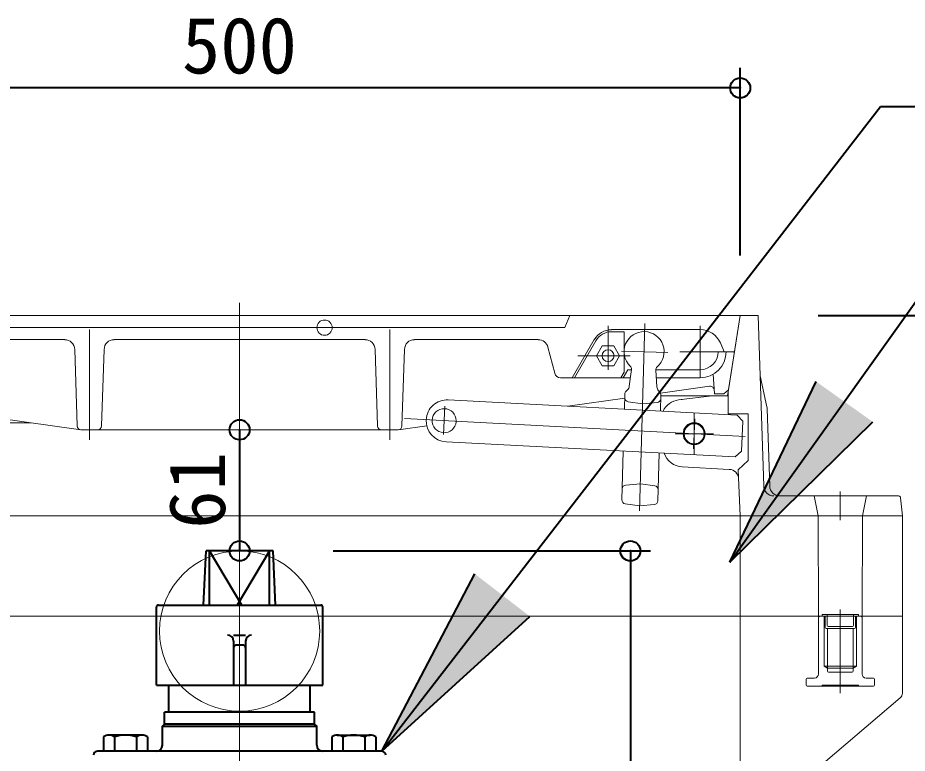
# Model space of a CAD drawing. Units: millimetres at full size, sheet at 1:20. Extents: x -5817 to 7940, y -3160 to 3160.
# Drawn here: x -3446 to -3001.9, y 2281.1 to 2648.4 of the extents above; entities that cross this region are included whole.
import ezdxf
from ezdxf.enums import TextEntityAlignment as Align

# ---------------------------------------------------------------- set-up
doc = ezdxf.new("R2010")
doc.units = ezdxf.units.MM
doc.header["$LTSCALE"] = 20
doc.header["$PDMODE"] = 32
doc.header["$PDSIZE"] = 10
for name, color, linetype, lineweight in [('0-7_TEMP01', 3, 'Continuous', 18), ('0-9_躯体', 7, 'Continuous', 9), ('0-B_消火栓', 2, 'Continuous', 40), ('0-E_寸法', 1, 'Continuous', 40)]:
    doc.layers.add(name, color=color, linetype=linetype, lineweight=lineweight)
doc.styles.add('ＭＳ ゴシック', font='')
doc.styles.get('ＭＳ ゴシック').set_extended_font_data('MS Gothic')

msp = doc.modelspace()

# ---------------------------------------------------------------- linework, layer by layer
at = {"layer": '0-7_TEMP01'}
for p, q in [((-3335.25, 2506.01), (-3335.25, 2349.64)), ((-3410.25, 2492.65), (-3410.25, 2437.65)), ((-3260.25, 2492.65), (-3260.25, 2437.65)), ((-3151.25, 2494.64), (-3151.25, 2472.64)), ((-3132.85, 2495.79), (-3135.49, 2402.26)), ((-3166.26, 2479.64), (-3140.25, 2479.64)), ((-3144.55, 2481.96), (-3121.4, 2481.31)), ((-3233.43, 2440.32), (-3232.7, 2454.42)), ((-3082.74, 2439.31), (-3252.89, 2448.22)), ((-3108.64, 2433.15), (-3107.86, 2448.13)), ((-3108.25, 2451.14), (-3108.25, 2430.16)), ((-3117.77, 2440.65), (-3098.59, 2440.65)), ((-3035.25, 2411.84), (-3035.25, 2397.47)), ((-3335.25, 2112.14), (-3335.25, 2382.14)), ((-3335.25, 2367.14), (-3335.25, 2097.15))]:
    msp.add_line(p, q, dxfattribs=at)
msp.add_circle((-3335.25, 2342.14), 40, dxfattribs=at)
at = {"layer": '0-9_躯体'}
for p, q in [((-3593.25, 2499.64), (-3077.25, 2499.64)), ((-3085.25, 2499.64), (-3585.25, 2499.64)), ((-3092.87, 2499.64), (-3203.19, 2499.64)), ((-3172.75, 2493.65), (-3170.25, 2499.64)), ((-3085.25, 2499.64), (-3091.59, 2459.65)), ((-3091.11, 2462.65), (-3085.25, 2499.64)), ((-3076.25, 2499.64), (-3085.25, 2499.64)), ((-3076.25, 2499.64), (-3075.29, 2469.64)), ((-3172.75, 2493.65), (-3512.75, 2493.65)), ((-3149.47, 2492.65), (-3105.25, 2492.65)), ((-3105.25, 2494.64), (-3105.25, 2468.65)), ((-3422.59, 2487.65), (-3513.95, 2487.65)), ((-3272.59, 2487.65), (-3397.91, 2487.65)), ((-3186.1, 2487.65), (-3247.91, 2487.65)), ((-3158.13, 2487.65), (-3169.11, 2468.65)), ((-3149.47, 2491.64), (-3143.25, 2491.64)), ((-3143.25, 2491.64), (-3143.25, 2471.43)), ((-3417.58, 2482.81), (-3416.31, 2444.58)), ((-3404.19, 2444.58), (-3402.91, 2482.81)), ((-3266.31, 2444.58), (-3267.58, 2482.81)), ((-3252.91, 2482.81), (-3254.19, 2444.58)), ((-3181.27, 2483.92), (-3177.84, 2470.88)), ((-3167.95, 2468.65), (-3157.27, 2487.14)), ((-3157.02, 2479.64), (-3154.14, 2484.65)), ((-3154.14, 2484.65), (-3148.36, 2484.65)), ((-3145.48, 2479.64), (-3148.36, 2484.65)), ((-3093.25, 2481.65), (-3095.16, 2486.04)), ((-3154.14, 2474.64), (-3157.02, 2479.64)), ((-3148.36, 2474.64), (-3145.48, 2479.64)), ((-3093.17, 2481.65), (-3115.36, 2481.65)), ((-3096.25, 2481.65), (-3088.1, 2481.65)), ((-3154.14, 2474.64), (-3148.36, 2474.64)), ((-3144.86, 2468.65), (-3143.25, 2471.43)), ((-3141.39, 2472.64), (-3143.7, 2468.65)), ((-3141.39, 2472.64), (-3143.7, 2468.65)), ((-3141.39, 2472.64), (-3139.61, 2472.64)), ((-3140.63, 2464.42), (-3139.6, 2472.77)), ((-3127.42, 2472.64), (-3105.25, 2472.64)), ((-3126.85, 2464.03), (-3127.4, 2472.43)), ((-3098.82, 2470.34), (-3098.11, 2460.64)), ((-3075.29, 2469.64), (-3071.88, 2454.09)), ((-3075.29, 2469.64), (-3073.53, 2414.49)), ((-3174.93, 2468.65), (-3140.11, 2468.65)), ((-3167.95, 2468.65), (-3144.86, 2468.65)), ((-3127.16, 2468.65), (-3105.25, 2468.65)), ((-3142.22, 2461.97), (-3141.55, 2462.61)), ((-3126.04, 2462.17), (-3125.4, 2461.5)), ((-3100.52, 2464.35), (-3125.02, 2460.93)), ((-3093.42, 2460.64), (-3098.11, 2460.64)), ((-3093.42, 2460.64), (-3091.11, 2462.65)), ((-3091.25, 2450.64), (-3091.25, 2461.76)), ((-3537.98, 2459.88), (-3414.59, 2442.66)), ((-3086.73, 2450.03), (-3231.03, 2457.6)), ((-3142.91, 2458.43), (-3171.34, 2454.47)), ((-3142.85, 2460.58), (-3143.06, 2452.98)), ((-3124.86, 2460.07), (-3125.08, 2452.04)), ((-3124.87, 2459.65), (-3091.25, 2459.65)), ((-3099.25, 2459.65), (-3116.03, 2457.55)), ((-3114.25, 2457.77), (-3116.03, 2457.55)), ((-3071.76, 2453.18), (-3070.53, 2414.49)), ((-3081.25, 2450.64), (-3091.25, 2450.64)), ((-3083.89, 2446.88), (-3086.73, 2450.03)), ((-3081.25, 2450.64), (-3081.25, 2427.26)), ((-3533.25, 2446.14), (-3439.53, 2446.14)), ((-3241.78, 2444.63), (-3255.91, 2442.66)), ((-3084.67, 2431.9), (-3083.89, 2446.88)), ((-3256.18, 2442.65), (-3414.31, 2442.65)), ((-3087.83, 2429.06), (-3232.13, 2436.62)), ((-3143.65, 2431.99), (-3144.34, 2407.72)), ((-3125.68, 2431.04), (-3126.35, 2407.21)), ((-3084.67, 2431.9), (-3087.83, 2429.06)), ((-3086.23, 2422.64), (-3081.25, 2427.26)), ((-3114.26, 2424.16), (-3090.77, 2422.89)), ((-3085.25, 2399.64), (-3086.23, 2422.64)), ((-3142.36, 2415.07), (-3135.12, 2415.67)), ((-3135.12, 2415.67), (-3127.92, 2414.66)), ((-3006.15, 2409.65), (-3065.53, 2409.65)), ((-3048.25, 2409.65), (-3046.25, 2399.64)), ((-3022.25, 2409.65), (-3024.25, 2399.64)), ((-3004.25, 2399.64), (-3005.16, 2408.75)), ((-3142.62, 2405.68), (-3135.43, 2404.68)), ((-3135.43, 2404.68), (-3128.18, 2405.27)), ((-3521.01, 2399.64), (-3085.25, 2399.64)), ((-3004.25, 2399.64), (-3085.25, 2399.64)), ((-3085.25, 2349.64), (-3085.25, 2399.64)), ((-3046.15, 2349.14), (-3046.25, 2399.64)), ((-3024.35, 2349.14), (-3024.25, 2399.64)), ((-3004.25, 2349.64), (-3004.25, 2399.64)), ((-3666.25, 2349.64), (-3335.25, 2349.64)), ((-3044.25, 2349.64), (-3335.25, 2349.64)), ((-3085.25, 2349.64), (-3085.25, 2149.64)), ((-3045.65, 2349.64), (-3046.15, 2349.14)), ((-3045.65, 2349.64), (-3043.25, 2349.64)), ((-3044.25, 2350.4), (-3026.25, 2350.4)), ((-3044.25, 2350.4), (-3044.25, 2349.64)), ((-3043.25, 2349.64), (-3044.25, 2349.64)), ((-3043.25, 2349.64), (-3027.25, 2349.64)), ((-3043.25, 2349.64), (-3043.25, 2324.64)), ((-3043.25, 2349.64), (-3042.8, 2349.36)), ((-3041.75, 2350.4), (-3041.75, 2344.89)), ((-3035.25, 2352.88), (-3035.25, 2311.15)), ((-3028.75, 2350.4), (-3028.75, 2344.89)), ((-3027.25, 2349.64), (-3027.69, 2349.36)), ((-3027.25, 2349.64), (-3024.85, 2349.64)), ((-3027.25, 2349.64), (-3026.25, 2349.64)), ((-3027.25, 2349.64), (-3027.25, 2324.64)), ((-3026.25, 2350.4), (-3026.25, 2349.64)), ((-3004.25, 2349.64), (-3026.25, 2349.64)), ((-3024.85, 2349.64), (-3024.35, 2349.14)), ((-3004.25, 2349.64), (-3004.25, 2311.05)), ((-3046.15, 2349.14), (-3046.15, 2320.65)), ((-3042.75, 2349.14), (-3042.75, 2343.9)), ((-3027.75, 2349.14), (-3027.75, 2343.9)), ((-3024.35, 2349.14), (-3024.35, 2320.65)), ((-3042.25, 2343.39), (-3028.25, 2343.39)), ((-3041.65, 2343.39), (-3041.65, 2323.65)), ((-3041.25, 2344.39), (-3029.25, 2344.39)), ((-3028.85, 2343.39), (-3028.85, 2323.65)), ((-3043.25, 2324.64), (-3027.25, 2324.64)), ((-3043.25, 2324.64), (-3041.65, 2323.65)), ((-3041.65, 2323.65), (-3028.85, 2323.65)), ((-3041.65, 2323.65), (-3041.65, 2322.15)), ((-3027.25, 2324.64), (-3028.85, 2323.65)), ((-3028.85, 2323.65), (-3028.85, 2322.15)), ((-3048.15, 2318.65), (-3051.8, 2318.65)), ((-3041.15, 2321.64), (-3029.35, 2321.64)), ((-3022.35, 2318.65), (-3018.7, 2318.65)), ((-3052.3, 2318.14), (-3052.3, 2315.14)), ((-3051.8, 2314.64), (-3018.7, 2314.64)), ((-3044.25, 2315.14), (-3026.25, 2315.14)), ((-3044.25, 2315.14), (-3044.25, 2314.64)), ((-3026.25, 2315.14), (-3026.25, 2314.64)), ((-3018.2, 2318.14), (-3018.2, 2315.14)), ((-3005.32, 2308.75), (-3059.65, 2262.64))]:
    msp.add_line(p, q, dxfattribs=at)
msp.add_lwpolyline([(-3141.18, 2456.66), (-3133.99, 2455.66), (-3126.74, 2456.25)], dxfattribs=at)
for centre, radius in [((-3292.79, 2493.65), 3.81), ((-3151.25, 2479.64), 3), ((-3108.25, 2440.65), 5.5), ((-3108.25, 2440.65), 5.25), ((-3108.25, 2440.65), 5)]:
    msp.add_circle(centre, radius, dxfattribs=at)
for centre, radius, start, end in [((-3149.47, 2482.64), 10, 90, 150), ((-3105.25, 2481.65), 11, 23.556, 90), ((-3422.59, 2482.64), 5, 1.909, 90), ((-3397.91, 2482.64), 5, 90, 178.091), ((-3272.59, 2482.64), 5, 1.909, 90), ((-3247.91, 2482.64), 5, 90, 178.091), ((-3186.1, 2482.64), 5, 14.744, 90), ((-3149.47, 2482.64), 9, 90, 150), ((-3133.25, 2481.65), 10, 310.777, 225.984), ((-3105.25, 2481.65), 9, 270, 0), ((-3105.25, 2481.65), 13, 270, 0), ((-3141.59, 2473.01), 2, 352.94, 45.984), ((-3125.41, 2472.55), 2, 130.777, 183.821), ((-3174.93, 2471.64), 3, 194.744, 270), ((-3140.85, 2460.52), 2, 133.38, 178.38), ((-3143.62, 2464.79), 3, 313.38, 352.94), ((-3123.85, 2464.23), 3, 183.821, 223.381), ((-3126.86, 2460.12), 2, 358.381, 43.381), ((-3100.24, 2462.37), 2, 4.236, 97.945), ((-3231.58, 2447.11), 10.5, 87, 177), ((-3140.9, 2458.64), 2, 178.381, 262.04), ((-3126.9, 2458.24), 2, 274.721, 358.381), ((-3114.78, 2447.62), 10, 97.125, 154.22), ((-3233.07, 2447.19), 6, 0, 355.198), ((-3076.76, 2453.02), 5, 1.828, 12.381), ((-3231.58, 2447.11), 10.5, 177, 267), ((-3414.31, 2444.64), 2, 181.909, 270), ((-3406.18, 2444.64), 2, 270, 358.091), ((-3264.31, 2444.64), 2, 181.909, 270), ((-3256.18, 2444.64), 2, 270, 358.091), ((-3113.72, 2434.14), 10, 198.853, 266.907), ((-3091.04, 2417.89), 5, 2.463, 86.907), ((-3142.19, 2413.08), 2, 94.721, 178.38), ((-3128.2, 2412.69), 2, 358.38, 82.04), ((-3068.53, 2414.64), 5, 181.828, 270), ((-3065.53, 2414.64), 5, 181.828, 270), ((-3142.34, 2407.66), 2, 178.381, 262.04), ((-3006.15, 2408.64), 1, 5.711, 90), ((-3128.35, 2407.26), 2, 274.721, 358.381), ((-3043.25, 2349.14), 0.5, 0, 90), ((-3027.25, 2349.14), 0.5, 90, 180), ((-3042.25, 2343.9), 0.5, 180, 270), ((-3041.25, 2344.89), 0.5, 180, 270), ((-3029.25, 2344.89), 0.5, 270, 0), ((-3028.25, 2343.9), 0.5, 270, 0), ((-3051.8, 2318.14), 0.5, 90, 180), ((-3048.15, 2320.65), 2, 270, 0), ((-3041.15, 2322.15), 0.5, 180, 270), ((-3029.35, 2322.15), 0.5, 270, 0), ((-3022.35, 2320.65), 2, 180, 270), ((-3018.7, 2318.14), 0.5, 0, 90), ((-3051.8, 2315.14), 0.5, 180, 270), ((-3018.7, 2315.14), 0.5, 270, 0), ((-3007.25, 2311.05), 3, 309.805, 0)]:
    msp.add_arc(centre, radius, start, end, dxfattribs=at)
at = {"layer": '0-B_消火栓'}
for p, q in [((-3353.22, 2355.15), (-3352, 2382.14)), ((-3318.5, 2382.14), (-3352, 2382.14)), ((-3334.05, 2355.15), (-3350.25, 2382.14)), ((-3350.25, 2355.15), (-3350.25, 2382.14)), ((-3320.25, 2382.14), (-3336.45, 2355.15)), ((-3320.25, 2355.15), (-3320.25, 2382.14)), ((-3317.28, 2355.15), (-3318.5, 2382.14)), ((-3376.75, 2315.14), (-3376.75, 2354.14)), ((-3375.75, 2355.15), (-3294.75, 2355.15)), ((-3293.75, 2315.14), (-3293.75, 2354.14)), ((-3338.25, 2340.14), (-3332.25, 2340.14)), ((-3338.25, 2337.14), (-3338.25, 2315.14)), ((-3332.25, 2337.14), (-3332.25, 2315.14)), ((-3333.75, 2335.14), (-3336.75, 2335.14)), ((-3376.75, 2315.14), (-3293.75, 2315.14)), ((-3370.5, 2301.64), (-3370.5, 2315.14)), ((-3300, 2301.64), (-3300, 2315.14)), ((-3297.75, 2301.64), (-3372.75, 2301.64)), ((-3373.75, 2294.64), (-3296.75, 2294.64)), ((-3297.75, 2295.65), (-3372.75, 2295.65)), ((-3403.22, 2289.28), (-3403.22, 2282.14)), ((-3384.02, 2290.14), (-3400.48, 2290.14)), ((-3397.74, 2289.28), (-3397.74, 2282.14)), ((-3386.76, 2289.28), (-3386.76, 2282.14)), ((-3381.28, 2289.28), (-3381.28, 2282.14)), ((-3289.22, 2289.28), (-3289.22, 2282.14)), ((-3286.48, 2290.14), (-3270.02, 2290.14)), ((-3283.74, 2289.28), (-3283.74, 2282.14)), ((-3272.76, 2289.28), (-3272.76, 2282.14)), ((-3267.28, 2289.28), (-3267.28, 2282.14)), ((-3264.25, 2282.14), (-3406.25, 2282.14))]:
    msp.add_line(p, q, dxfattribs=at)
for points in [[(-3373.75, 2285.14), (-3373.75, 2294.64), (-3372.75, 2295.65), (-3372.75, 2301.64)], [(-3296.75, 2285.14), (-3296.75, 2294.64), (-3297.75, 2295.65), (-3297.75, 2301.64)]]:
    msp.add_lwpolyline(points, dxfattribs=at)
for centre, radius, start, end in [((-3375.75, 2354.14), 1, 90, 180), ((-3294.75, 2354.14), 1, 0, 90), ((-3341.25, 2337.14), 3, 0, 90), ((-3329.25, 2337.14), 3, 90, 180), ((-3336.75, 2333.64), 1.5, 90, 180), ((-3333.75, 2333.64), 1.5, 0, 90), ((-3400.48, 2285.32), 4.82, 55.33, 124.67), ((-3392.25, 2272.15), 18, 72.259, 107.741), ((-3384.02, 2285.32), 4.82, 55.33, 124.67), ((-3286.48, 2285.32), 4.82, 55.33, 124.67), ((-3278.25, 2272.15), 18, 72.259, 107.741), ((-3270.02, 2285.32), 4.82, 55.33, 124.67), ((-3376.75, 2285.14), 3, 270, 0), ((-3293.75, 2285.14), 3, 180, 270), ((-3406.25, 2280.15), 2, 90, 180), ((-3264.25, 2280.15), 2, 0, 90)]:
    msp.add_arc(centre, radius, start, end, dxfattribs=at)
at = {"layer": '0-E_寸法'}
for p, q in [((-3085.25, 2529.64), (-3085.25, 2623.35)), ((-3085.25, 2613.35), (-3585.25, 2613.35)), ((-3264.25, 2282.14), (-3015.25, 2604.07)), ((-3015.25, 2604.07), (-2643.54, 2604.07)), ((-3090.36, 2376.47), (-2979.41, 2532.23)), ((-3046.25, 2499.64), (-2835.02, 2499.64)), ((-3046.25, 2499.64), (-2751.36, 2499.64)), ((-3046.25, 2499.64), (-2671.13, 2499.64)), ((-3090.36, 2376.47), (-3047.36, 2466.76)), ((-3090.36, 2376.47), (-3019.08, 2446.61)), ((-3335.25, 2442.65), (-3335.25, 2382.14)), ((-3288.5, 2382.14), (-3130.08, 2382.14)), ((-3140.08, 2382.14), (-3140.08, 2112.14)), ((-3264.25, 2282.14), (-3217.73, 2370.66)), ((-3264.25, 2282.14), (-3190.26, 2349.42))]:
    msp.add_line(p, q, dxfattribs=at)
for p in [(-3085.25, 2613.35), (-3335.25, 2442.65), (-3335.25, 2382.14), (-3140.08, 2382.14)]:
    msp.add_point(p, dxfattribs=at)
for points in [[(-3047.36, 2466.76), (-3019.08, 2446.61), (-3090.36, 2376.47)], [(-3217.73, 2370.66), (-3190.26, 2349.42), (-3264.25, 2282.14)]]:
    msp.add_solid(points, dxfattribs=at)

# ---------------------------------------------------------------- texts
at = {"layer": '0-E_寸法', "style": 'ＭＳ ゴシック'}
msp.add_text('500', height=28.15, dxfattribs=at).set_placement((-3364.05, 2612.13), align=Align.BOTTOM_LEFT)
msp.add_text('61', height=28.15, rotation=90, dxfattribs=at).set_placement((-3334.03, 2393.2), align=Align.BOTTOM_LEFT)

doc.saveas('drawing.dxf')
